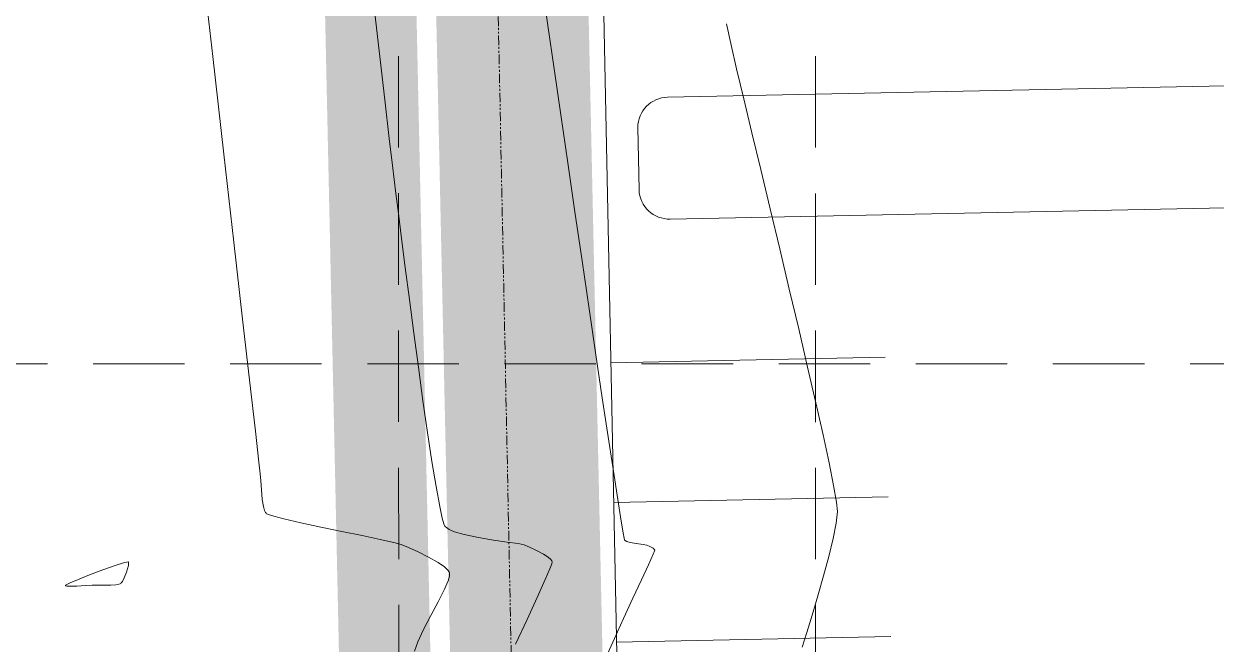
# Model space of a CAD drawing. Extents: x 2140663 to 2528301, y 336313 to 7007653.
# Drawn here: x 2527314.4 to 2527392.7, y 7006782.4 to 7006823.1 of the extents above; entities that cross this region are included whole.
import ezdxf

# ---------------------------------------------------------------- set-up
doc = ezdxf.new("R2010")
doc.units = 0
doc.header["$MEASUREMENT"] = 0
doc.linetypes.add('HIDDEN', pattern=[0.375, 0.25, -0.125])
doc.linetypes.add('PHANTOM2', pattern=[1.25, 0.625, -0.125, 0.125, -0.125, 0.125, -0.125])
for name, color, linetype in [('1 EXISTING CONTOURS', 43, 'Continuous'), ('1 SILT FENCE', 200, 'Continuous'), ('GRID', 254, 'HIDDEN'), ('LIMITS OF DISTURBANCE', 1, 'HIDDEN'), ('xdrc002ar$0$xdrc002ar$0$C-PKNG-FACE-N', 1, 'Continuous'), ('xdrc002ar$0$xdrc002ar$0$C-PKNG-STRP-N', 6, 'Continuous'), ('xdrc002pt$0$v-prop-line', 3, 'PHANTOM2')]:
    doc.layers.add(name, color=color, linetype=linetype)

msp = doc.modelspace()

# ---------------------------------------------------------------- linework, layer by layer
at = {"layer": '1 EXISTING CONTOURS', "color": 43, "lineweight": 0, "extrusion": (0.9935593195951135, 0.1133131874306576, 0), "elevation": 3305014.314685984}
msp.add_lwpolyline([(6675319.738650104, 599.0000000000007), (6675312.836672337, 599.0000000000007)], dxfattribs=at)
at = {"layer": '1 EXISTING CONTOURS', "color": 43, "lineweight": 0, "extrusion": (0.9935084919647617, 0.1137579728806086, 0), "elevation": 3308013.282507535}
msp.add_lwpolyline([(6673835.534915697, 600), (6673831.712718579, 600)], dxfattribs=at)
at = {"layer": '1 EXISTING CONTOURS', "color": 43, "lineweight": 0, "extrusion": (0.9898081202563441, 0.1424074614428704, 0), "elevation": 3499414.233393535}
msp.add_lwpolyline([(6575499.627492773, 601), (6575497.00922946, 601)], dxfattribs=at)
at = {"layer": '1 EXISTING CONTOURS', "color": 43, "lineweight": 0, "extrusion": (0.9897160195358965, 0.1430461487563406, 0), "elevation": 3503656.631727631}
msp.add_lwpolyline([(6573237.490172849, 601.0000000000007), (6573234.61918984, 601.0000000000007)], dxfattribs=at)
at = {"layer": '1 EXISTING CONTOURS', "color": 43, "lineweight": 0, "extrusion": (0.9755351440885917, 0.2198435412925537, 0), "elevation": 4005933.812231532}
msp.add_lwpolyline([(6279778.333992988, 602), (6279777.019447722, 602)], dxfattribs=at)
at = {"layer": '1 EXISTING CONTOURS', "color": 43, "lineweight": 0}
for points, elevation in [([(2527360.800241664, 7006821.85497572), (2527361.186185189, 7006820.197384739)], 602), ([(2527349.198227058, 7006820.190513371), (2527349.637617784, 7006817.162373633)], 601), ([(2527362.184889205, 7006815.996260465), (2527362.765634323, 7006813.572564833)], 602), ([(2527327.527426553, 7006814.598963088), (2527328.186814821, 7006808.814831831)], 599), ([(2527338.702416703, 7006812.924818242), (2527338.818994691, 7006812.017008197)], 600), ([(2527338.985277547, 7006810.702101329), (2527339.193601131, 7006809.054215121)], 600), ([(2527350.566061561, 7006810.798839436), (2527351.036884278, 7006807.589840417)], 601), ([(2527339.436301307, 7006807.147467057), (2527339.705713939, 7006805.055974621)], 600), ([(2527339.705713939, 7006805.055974621), (2527339.99417489, 7006802.853855298)], 600), ([(2527328.762179226, 7006803.767793597), (2527329.238402803, 7006799.591446043)], 599), ([(2527351.499953993, 7006804.44695041), (2527351.946155538, 7006801.433367138)], 601), ([(2527339.99417489, 7006802.853855298), (2527340.294020022, 7006800.615226572)], 600), ([(2527340.294020022, 7006800.615226572), (2527340.5975852, 7006798.414205928)], 600), ([(2527340.5975852, 7006798.414205928), (2527340.897206285, 7006796.324910851)], 600), ([(2527329.600368591, 7006796.419386826), (2527329.832959622, 7006794.385213606)], 599), ([(2527340.897206285, 7006796.324910851), (2527341.185219142, 7006794.421458825)], 600), ([(2527341.185219142, 7006794.421458825), (2527341.453959632, 7006792.777967333)], 600), ([(2527353.092399488, 7006793.800434907), (2527353.379976688, 7006791.936055758)], 601), ([(2527329.994736157, 7006792.562253612), (2527330.050302543, 7006791.928627471)], 599), ([(2527341.453959632, 7006792.777967333), (2527341.69576362, 7006791.468553862)], 600), ([(2527330.122958382, 7006791.4769286), (2527330.200980473, 7006791.208994786)], 599), ([(2527367.742334185, 7006791.768034678), (2527367.804759931, 7006791.14903853)], 602), ([(2527330.266728143, 7006791.077905433), (2527330.304227476, 7006791.029380654)], 599), ([(2527330.304227476, 7006791.029380654), (2527330.336858978, 7006791.004311757)], 599), ([(2527330.336858978, 7006791.004311757), (2527330.464628646, 7006790.945487509)], 599), ([(2527330.464628646, 7006790.945487509), (2527330.798228649, 7006790.837644786)], 599), ([(2527330.798228649, 7006790.837644786), (2527331.467894339, 7006790.663163349)], 599), ([(2527333.887671862, 7006790.129296068), (2527335.270244612, 7006789.843447466)], 599), ([(2527341.974443362, 7006790.337745764), (2527342.038666887, 7006790.190069232)], 600), ([(2527342.038666887, 7006790.190069232), (2527342.06790554, 7006790.148430915)], 600), ([(2527342.132590523, 7006790.088212626), (2527342.308110976, 7006789.973650919)], 600), ([(2527367.725396972, 7006790.381360744), (2527367.528466474, 7006789.373884872)], 602), ([(2527337.784043078, 7006789.321827902), (2527338.676582788, 7006789.121219964)], 599), ([(2527338.676582788, 7006789.121219964), (2527339.167092145, 7006788.984188604)], 599), ([(2527343.303557106, 7006789.630249149), (2527344.239625036, 7006789.434289294)], 600), ([(2527345.223639186, 7006789.273874018), (2527346.132438148, 7006789.144096241)], 600), ([(2527347.231744872, 7006788.956824864), (2527347.580955137, 7006788.809815936)], 600), ([(2527353.798035159, 7006789.398679208), (2527353.823895141, 7006789.286492421)], 601), ([(2527353.823895141, 7006789.286492421), (2527353.831583604, 7006789.267481173)], 601), ([(2527353.831583604, 7006789.267481173), (2527353.866634583, 7006789.237955306)], 601), ([(2527353.974261088, 7006789.183904948), (2527354.207043418, 7006789.114437641)], 601), ([(2527354.207043418, 7006789.114437641), (2527354.58768003, 7006789.040976656)], 601), ([(2527354.58768003, 7006789.040976656), (2527355.041581155, 7006788.974575338)], 601), ([(2527355.296397601, 7006788.929461126), (2527355.480372345, 7006788.849137781)], 601), ([(2527339.649013579, 7006788.783116118), (2527340.280232288, 7006788.498191789)], 599), ([(2527348.038962893, 7006788.597526046), (2527348.506992116, 7006788.350378759)], 600), ([(2527348.822253458, 7006788.148008242), (2527348.990999532, 7006788.003738604)], 600), ([(2527355.480372345, 7006788.849137781), (2527355.698187696, 7006788.733357099)], 601), ([(2527321.265879286, 7006787.599812594), (2527321.268001201, 7006787.841601913)], 599), ([(2527342.006801666, 7006787.511528699), (2527342.222178828, 7006787.309094365)], 599), ([(2527349.078215947, 7006787.843710522), (2527349.045596064, 7006787.720534057)], 600), ([(2527349.059405729, 7006787.914785029), (2527349.078010846, 7006787.873206263)], 600), ([(2527349.078010846, 7006787.873206263), (2527349.078215947, 7006787.843710522)], 600), ([(2527318.719267447, 7006786.984209904), (2527317.926917968, 7006786.668930239)], 599), ([(2527342.33327001, 7006786.916977792), (2527342.240769665, 7006786.605252272)], 599), ([(2527342.310595187, 7006787.183556831), (2527342.335898223, 7006787.124338907)], 599), ([(2527342.346034531, 7006787.067973589), (2527342.33327001, 7006786.916977792)], 599), ([(2527342.335898223, 7006787.124338907), (2527342.346034531, 7006787.067973589)], 599), ([(2527354.92945951, 7006786.660521185), (2527354.365493199, 7006785.452766254)], 601), ([(2527317.135800187, 7006786.29414487), (2527317.148533225, 7006786.278884904)], 599), ([(2527317.226522055, 7006786.25749664), (2527317.449271196, 7006786.244624249)], 599), ([(2527319.206468167, 7006786.309939734), (2527319.648204964, 7006786.309457784)], 599), ([(2527320.116329206, 7006786.320252332), (2527320.447662062, 7006786.346541749)], 599), ([(2527320.447662062, 7006786.346541749), (2527320.639898475, 7006786.381324201)], 599), ([(2527320.639898475, 7006786.381324201), (2527320.730163088, 7006786.41338912)], 599), ([(2527320.730163088, 7006786.41338912), (2527320.761707299, 7006786.432425091)], 599), ([(2527348.096254139, 7006785.514594309), (2527347.429127987, 7006784.064960336)], 600), ([(2527366.518689211, 7006785.619119887), (2527366.13790802, 7006784.358902819)], 602), ([(2527366.13790802, 7006784.358902819), (2527365.782769019, 7006783.212113236)], 602), ([(2527365.782769019, 7006783.212113236), (2527365.481914156, 7006782.249396254)], 602)]:
    msp.add_lwpolyline(points, dxfattribs=dict(at, elevation=elevation))
at = {"layer": '1 EXISTING CONTOURS', "color": 43, "lineweight": 0, "extrusion": (0.9935628068833785, 0.1132826058052268, 0), "elevation": 3304808.8482282}
msp.add_lwpolyline([(6675414.561238453, 599), (6675408.132227042, 599)], dxfattribs=at)
at = {"layer": '1 EXISTING CONTOURS', "color": 43, "lineweight": 0, "extrusion": (0.9934630616698399, 0.1141540410917994, 0), "elevation": 3310673.644014006}
msp.add_lwpolyline([(6672512.392627348, 600.0000000000007), (6672509.156693681, 600.0000000000007)], dxfattribs=at)
at = {"layer": '1 EXISTING CONTOURS', "color": 43, "lineweight": 0, "extrusion": (0.9731218096123058, 0.2302909977764468, 0), "elevation": 4073037.905540328}
msp.add_lwpolyline([(6236461.020799039, 602.0000000000007), (6236458.993428973, 602.0000000000007)], dxfattribs=at)
at = {"layer": '1 EXISTING CONTOURS', "color": 43, "lineweight": 0, "extrusion": (0.9933833370295262, 0.1148457474706092, 0), "elevation": 3315318.813704047}
msp.add_lwpolyline([(6670202.364758504, 600.0000000000007), (6670199.807915127, 600.0000000000007)], dxfattribs=at)
at = {"layer": '1 EXISTING CONTOURS', "color": 43, "lineweight": 0, "extrusion": (0.9726797664893618, 0.2321509678252511, 0), "elevation": 4084953.174737395}
msp.add_lwpolyline([(6228660.860641907, 602.0000000000007), (6228658.569809588, 602.0000000000007)], dxfattribs=at)
at = {"layer": '1 EXISTING CONTOURS', "color": 43, "lineweight": 0, "extrusion": (0.9895611457188419, 0.1441136318451979, 0), "elevation": 3510744.871978085}
msp.add_lwpolyline([(6569448.483821156, 601.0000000000007), (6569445.298950871, 601.0000000000007)], dxfattribs=at)
at = {"layer": '1 EXISTING CONTOURS', "color": 43, "lineweight": 0, "extrusion": (0.9932166693910863, 0.1162783197491156, 0), "elevation": 3324935.357989161}
msp.add_lwpolyline([(6665411.403597267, 600), (6665409.618669096, 600)], dxfattribs=at)
at = {"layer": '1 EXISTING CONTOURS', "color": 43, "lineweight": 0, "extrusion": (0.9894864326915209, 0.144625722191484, 0), "elevation": 3514144.167814393}
msp.add_lwpolyline([(6567627.567078099, 601), (6567624.321040354, 601)], dxfattribs=at)
at = {"layer": '1 EXISTING CONTOURS', "color": 43, "lineweight": 0, "extrusion": (0.9926831364729354, 0.1207484598752948, 0), "elevation": 3354908.379350564}
msp.add_lwpolyline([(6650373.695185589, 600), (6650372.774987632, 600)], dxfattribs=at)
at = {"layer": '1 EXISTING CONTOURS', "color": 43, "lineweight": 0, "extrusion": (0.9724347649228675, 0.2331751015211686, 0), "elevation": 4091509.882997129}
msp.add_lwpolyline([(6224351.039837838, 602.0000000000003), (6224348.408066245, 602.0000000000003)], dxfattribs=at)
at = {"layer": '1 EXISTING CONTOURS', "color": 43, "lineweight": 0, "extrusion": (0.9920986044055723, 0.1254605879809117, 0), "elevation": 3386448.070710229}
msp.add_lwpolyline([(6634367.009147967, 600.0000000000003), (6634365.683768756, 600.0000000000003)], dxfattribs=at)
at = {"layer": '1 EXISTING CONTOURS', "color": 43, "lineweight": 0, "extrusion": (0.9725367568325719, 0.2327493428768015, 0), "elevation": 4088784.443256325}
msp.add_lwpolyline([(6226139.092908624, 602), (6226136.383666118, 602)], dxfattribs=at)
at = {"layer": '1 EXISTING CONTOURS', "color": 43, "lineweight": 0, "extrusion": (0.9935646124579802, 0.1132667686094367, 0), "elevation": 3304702.443206917}
msp.add_lwpolyline([(6675454.987739486, 599.0000000000007), (6675449.90801123, 599.0000000000007)], dxfattribs=at)
at = {"layer": '1 EXISTING CONTOURS', "color": 43, "lineweight": 0, "extrusion": (0.991996403224365, 0.1262661316027509, 0), "elevation": 3391834.063935162}
msp.add_lwpolyline([(6631612.036637284, 600.0000000000007), (6631610.11450525, 600.0000000000007)], dxfattribs=at)
at = {"layer": '1 EXISTING CONTOURS', "color": 43, "lineweight": 0, "extrusion": (0.9727732288414238, 0.2317590240949227, 0), "elevation": 4082443.120162583}
msp.add_lwpolyline([(6230296.193766642, 602), (6230293.469050605, 602)], dxfattribs=at)
at = {"layer": '1 EXISTING CONTOURS', "color": 43, "lineweight": 0, "extrusion": (0.9893192239337476, 0.1457651301070569, 0), "elevation": 3521705.186386708}
msp.add_lwpolyline([(6563569.794316373, 601.0000000000003), (6563566.617495452, 601.0000000000003)], dxfattribs=at)
at = {"layer": '1 EXISTING CONTOURS', "color": 43, "lineweight": 0, "extrusion": (0.9731564155266754, 0.230144717339488, 0), "elevation": 4072100.438821245}
msp.add_lwpolyline([(6237058.325525686, 602.0000000000007), (6237055.647328381, 602.0000000000007)], dxfattribs=at)
at = {"layer": '1 EXISTING CONTOURS', "color": 43, "lineweight": 0, "extrusion": (0.9737184991144152, 0.2277548780649288, 0), "elevation": 4056775.896063576}
msp.add_lwpolyline([(6247034.053119657, 602), (6247031.48342407, 602)], dxfattribs=at)
at = {"layer": '1 EXISTING CONTOURS', "color": 43, "lineweight": 0, "extrusion": (0.9890872386399214, 0.1473310366475959, 0), "elevation": 3532090.876256054}
msp.add_lwpolyline([(6557980.499226933, 601), (6557977.647022687, 601)], dxfattribs=at)
at = {"layer": '1 EXISTING CONTOURS', "color": 43, "lineweight": 0, "extrusion": (0.974520708247662, 0.2242975461222779, 0), "elevation": 4034578.536428274}
msp.add_lwpolyline([(6261390.34553559, 602.0000000000007), (6261387.946308443, 602.0000000000007)], dxfattribs=at)
at = {"layer": '1 EXISTING CONTOURS', "color": 43, "lineweight": 0, "extrusion": (0.9935522781814274, 0.1133749113362204, 0), "elevation": 3305429.0049605}
msp.add_lwpolyline([(6675085.968520558, 599.0000000000003), (6675082.775876057, 599.0000000000003)], dxfattribs=at)
at = {"layer": '1 EXISTING CONTOURS', "color": 43, "lineweight": 0, "extrusion": (0.9889186336928798, 0.1484585327120273, 0), "elevation": 3539564.890003786}
msp.add_lwpolyline([(6553946.686267213, 601.0000000000007), (6553944.092144134, 601.0000000000007)], dxfattribs=at)
at = {"layer": '1 EXISTING CONTOURS', "color": 43, "lineweight": 0, "extrusion": (0.9756751954249586, 0.2192211509696747, 0), "elevation": 4001927.071676602}
msp.add_lwpolyline([(6282307.115524223, 602.0000000000007), (6282304.948702591, 602.0000000000007)], dxfattribs=at)
at = {"layer": '1 EXISTING CONTOURS', "color": 43, "lineweight": 0, "extrusion": (0.9886808792120636, 0.1500337264766194, 0), "elevation": 3550001.062005377}
msp.add_lwpolyline([(6548297.124692737, 601.0000000000007), (6548294.852496716, 601.0000000000007)], dxfattribs=at)
at = {"layer": '1 EXISTING CONTOURS', "color": 43, "lineweight": 0, "extrusion": (0.9773969413295902, 0.2114124383274589, 0), "elevation": 3951564.497397678}
msp.add_lwpolyline([(6314104.352829255, 602), (6314102.480291299, 602)], dxfattribs=at)
at = {"layer": '1 EXISTING CONTOURS', "color": 43, "lineweight": 0, "extrusion": (0.9933945907867615, 0.1147483638035983, 0), "elevation": 3314653.976407601}
msp.add_lwpolyline([(6670504.67790211, 599.0000000000003), (6670503.910141167, 599.0000000000003)], dxfattribs=at)
at = {"layer": '1 EXISTING CONTOURS', "color": 43, "lineweight": 0, "extrusion": (0.9966336334402388, 0.08198414905155675, 0), "elevation": 3093268.014849707}
msp.add_lwpolyline([(6776005.193831471, 599.0000000000007), (6776004.734981065, 599.0000000000007)], dxfattribs=at)
at = {"layer": '1 EXISTING CONTOURS', "color": 43, "lineweight": 0, "extrusion": (0.9801399417955325, 0.1983070712230152, 0), "elevation": 3866670.454934774}
msp.add_lwpolyline([(6366444.196068085, 602), (6366442.679557298, 602)], dxfattribs=at)
at = {"layer": '1 EXISTING CONTOURS', "color": 43, "lineweight": 0, "extrusion": (0.998216615739499, 0.0596957960126287, 0), "elevation": 2941098.85370155}
msp.add_lwpolyline([(6843426.386901044, 599), (6843425.782859128, 599)], dxfattribs=at)
at = {"layer": '1 EXISTING CONTOURS', "color": 43, "lineweight": 0, "extrusion": (0.985011970595184, 0.1724859930086861, 0), "elevation": 3698060.916209847}
msp.add_lwpolyline([(6465839.331374962, 602), (6465838.23224732, 602)], dxfattribs=at)
at = {"layer": '1 EXISTING CONTOURS', "color": 43, "lineweight": 0, "extrusion": (0.9873093447181069, 0.1588088720201182, 0), "elevation": 3607997.298515582}
msp.add_lwpolyline([(6516508.713118216, 599), (6516508.255613307, 599)], dxfattribs=at)
at = {"layer": '1 EXISTING CONTOURS', "color": 43, "lineweight": 0, "extrusion": (0.9760135023601715, 0.2177099979574471, 0), "elevation": 3992168.176450265}
msp.add_lwpolyline([(6288495.526108157, 600), (6288494.750311867, 600)], dxfattribs=at)
at = {"layer": '1 EXISTING CONTOURS', "color": 43, "lineweight": 0, "extrusion": (0.9876482623751482, 0.1566872995087678, 0), "elevation": 3594011.480822321}
msp.add_lwpolyline([(6524241.704456766, 601), (6524240.267625588, 601)], dxfattribs=at)
at = {"layer": '1 EXISTING CONTOURS', "color": 43, "lineweight": 0, "extrusion": (0.8938728377891378, 0.4483205882655777, 0), "elevation": 5400400.575451229}
msp.add_lwpolyline([(5130126.179335226, 599), (5130126.032681981, 599)], dxfattribs=at)
at = {"layer": '1 EXISTING CONTOURS', "color": 43, "lineweight": 0, "extrusion": (-0.2232176497236728, -0.9747686293946065, 0), "elevation": -7394144.721522717}
msp.add_lwpolyline([(899524.0870481271, 599), (899525.2283922338, 599)], dxfattribs=at)
at = {"layer": '1 EXISTING CONTOURS', "color": 43, "lineweight": 0, "extrusion": (0.95944001034337, 0.2819128704978086, 0), "elevation": 4400137.387191391}
msp.add_lwpolyline([(6010105.152790812, 600.0000000000007), (6010104.763375695, 600.0000000000007)], dxfattribs=at)
at = {"layer": '1 EXISTING CONTOURS', "color": 43, "lineweight": 0, "extrusion": (0.986326753180791, 0.1648015047256522, 0), "elevation": 3647526.095962208}
msp.add_lwpolyline([(6494473.263726978, 601.0000000000007), (6494472.480836778, 601.0000000000007)], dxfattribs=at)
at = {"layer": '1 EXISTING CONTOURS', "color": 43, "lineweight": 0, "extrusion": (0.9946986858035693, -0.1028325068285917, 0), "elevation": 1793443.535256936}
msp.add_lwpolyline([(7229541.514690047, 602.0000000000003), (7229540.74292087, 602.0000000000003)], dxfattribs=at)
at = {"layer": '1 EXISTING CONTOURS', "color": 43, "lineweight": 0, "extrusion": (-0.2087981550079994, -0.9779587570369497, 0), "elevation": -7380054.418500232}
msp.add_lwpolyline([(1008622.119186178, 599.0000000000007), (1008623.455879655, 599.0000000000007)], dxfattribs=at)
at = {"layer": '1 EXISTING CONTOURS', "color": 43, "lineweight": 0, "extrusion": (-0.2012515772673013, -0.9795395870751848, 0), "elevation": -7372058.239393144}
msp.add_lwpolyline([(1065497.439441649, 599.0000000000007), (1065498.805972848, 599.0000000000007)], dxfattribs=at)
at = {"layer": '1 EXISTING CONTOURS', "color": 43, "lineweight": 0, "extrusion": (-0.6813842171612169, -0.7319259174285303, 0), "elevation": -6850542.304057914}
msp.add_lwpolyline([(-2924489.058394046, 600), (-2924488.970017638, 600)], dxfattribs=at)
at = {"layer": '1 EXISTING CONTOURS', "color": 43, "lineweight": 0, "extrusion": (-0.3977432264192662, -0.91749677156794, 0), "elevation": -7433940.463773309}
msp.add_lwpolyline([(-468074.842623197, 600.0000000000007), (-468074.4460250372, 600.0000000000007)], dxfattribs=at)
at = {"layer": '1 EXISTING CONTOURS', "color": 43, "lineweight": 0, "extrusion": (-0.2820293989232681, -0.9594057630340669, 0), "elevation": -7435139.464403328}
msp.add_lwpolyline([(448626.4045058507, 600), (448627.0627972886, 600)], dxfattribs=at)
at = {"layer": '1 EXISTING CONTOURS', "color": 43, "lineweight": 0, "extrusion": (0.9833785890011916, 0.1815669317194786, 0), "elevation": 3757546.864141374}
msp.add_lwpolyline([(6431443.149780062, 601.0000000000007), (6431442.797822854, 601.0000000000007)], dxfattribs=at)
at = {"layer": '1 EXISTING CONTOURS', "color": 43, "lineweight": 0, "extrusion": (0.2053619587178347, 0.9786860916103663, 0), "elevation": 7376466.29378968}
msp.add_lwpolyline([(-1034541.157769284, 599), (-1034542.358590537, 599)], dxfattribs=at)
at = {"layer": '1 EXISTING CONTOURS', "color": 43, "lineweight": 0, "extrusion": (0.3850589908883336, 0.9228919620064193, 0), "elevation": 7439683.90229585}
msp.add_lwpolyline([(365566.0930458168, 599.0000000000003), (365565.5708596301, 599.0000000000003)], dxfattribs=at)
at = {"layer": '1 EXISTING CONTOURS', "color": 43, "lineweight": 0, "extrusion": (-0.1608973297940607, -0.9869711491554053, 0), "elevation": -7322141.959476526}
msp.add_lwpolyline([(1367042.138087632, 600), (1367043.135091597, 600)], dxfattribs=at)
at = {"layer": '1 EXISTING CONTOURS', "color": 43, "lineweight": 0, "extrusion": (-0.1449125034272527, -0.9894444736065013, 0), "elevation": -7299072.851430852}
msp.add_lwpolyline([(1485297.307773807, 600), (1485298.025775054, 600)], dxfattribs=at)
at = {"layer": '1 EXISTING CONTOURS', "color": 43, "lineweight": 0, "extrusion": (-0.2092686093604489, -0.9778581947994015, 0), "elevation": -7380540.441219376}
msp.add_lwpolyline([(1005085.822898483, 600.0000000000003), (1005086.220588416, 600.0000000000003)], dxfattribs=at)
at = {"layer": '1 EXISTING CONTOURS', "color": 43, "lineweight": 0, "extrusion": (-0.4487878783865873, -0.8936383162181811, 0), "elevation": -7395781.116441129}
msp.add_lwpolyline([(-886021.8225370967, 601.0000000000007), (-886021.7021007822, 601.0000000000007)], dxfattribs=at)
at = {"layer": '1 EXISTING CONTOURS', "color": 43, "lineweight": 0, "extrusion": (-0.1743347174618452, -0.984686450748409, 0), "elevation": -7340095.8936175}
msp.add_lwpolyline([(1267125.689478282, 601.0000000000007), (1267125.948257556, 601.0000000000007)], dxfattribs=at)
at = {"layer": '1 EXISTING CONTOURS', "color": 43, "lineweight": 0, "extrusion": (0.9717341225226078, -0.2360779429027994, 0), "elevation": 801780.8458265669}
msp.add_lwpolyline([(7405392.051012445, 602), (7405390.840157731, 602)], dxfattribs=at)
at = {"layer": '1 EXISTING CONTOURS', "color": 43, "lineweight": 0, "extrusion": (-0.4444332704011082, -0.8958119602687695, 0), "elevation": -7399999.045913945}
msp.add_lwpolyline([(-850028.2765591391, 599), (-850027.5147844227, 599)], dxfattribs=at)
at = {"layer": '1 EXISTING CONTOURS', "color": 43, "lineweight": 0, "extrusion": (0.4949414619960863, 0.8689263197746843, 0), "elevation": 7339268.480002635}
msp.add_lwpolyline([(1271876.894144121, 599.0000000000007), (1271876.162797865, 599.0000000000007)], dxfattribs=at)
at = {"layer": '1 EXISTING CONTOURS', "color": 43, "lineweight": 0, "extrusion": (0.4205301417164279, 0.9072785679756583, 0), "elevation": 7419935.153863406}
msp.add_lwpolyline([(653557.5971432561, 600.0000000000007), (653557.092328338, 600.0000000000007)], dxfattribs=at)
at = {"layer": '1 EXISTING CONTOURS', "color": 43, "lineweight": 0, "extrusion": (-0.5401955811060151, -0.8415395024320219, 0), "elevation": -7261751.677416258}
msp.add_lwpolyline([(-1658172.499573253, 600.0000000000003), (-1658172.12494872, 600.0000000000003)], dxfattribs=at)
at = {"layer": '1 EXISTING CONTOURS', "color": 43, "lineweight": 0, "extrusion": (0.9094468340961165, -0.4158202207114887, 0), "elevation": -615068.6282570162}
msp.add_lwpolyline([(7423227.089892112, 601.0000000000007), (7423226.333091041, 601.0000000000007)], dxfattribs=at)
at = {"layer": '1 EXISTING CONTOURS', "color": 43, "lineweight": 0, "extrusion": (0.6741068678374041, 0.7386338272340665, 0), "elevation": 6879159.012356418}
msp.add_lwpolyline([(2856533.994507563, 601.0000000000007), (2856533.82942472, 601.0000000000007)], dxfattribs=at)
at = {"layer": '1 EXISTING CONTOURS', "color": 43, "lineweight": 0, "extrusion": (0.9279177087686193, -0.3727850932556127, 0), "elevation": -266848.1280500772}
msp.add_lwpolyline([(7443883.819115428, 601), (7443883.524218401, 601)], dxfattribs=at)
at = {"layer": '1 EXISTING CONTOURS', "color": 43, "lineweight": 0, "extrusion": (0.9650753041225365, -0.2619726271441233, 0), "elevation": 603512.9984139565}
msp.add_lwpolyline([(7424179.286693702, 602.0000000000007), (7424177.965411629, 602.0000000000007)], dxfattribs=at)
at = {"layer": '1 EXISTING CONTOURS', "color": 43, "lineweight": 0, "extrusion": (-0.3360660526446924, 0.9418384194010218, 0), "elevation": 5749915.169694771}
msp.add_lwpolyline([(-4735070.899594203, 599.0000000000007), (-4735070.041500859, 599.0000000000007)], dxfattribs=at)
at = {"layer": '1 EXISTING CONTOURS', "color": 43, "lineweight": 0, "extrusion": (0.3050516233004594, -0.9523358163598358, 0), "elevation": -5901851.60045692}
msp.add_lwpolyline([(4544290.30254728, 599.0000000000007), (4544289.666059373, 599.0000000000007)], dxfattribs=at)
at = {"layer": '1 EXISTING CONTOURS', "color": 43, "lineweight": 0, "extrusion": (0.1719458817108936, -0.9851063971788344, 0), "elevation": -6467869.042643764}
msp.add_lwpolyline([(3694468.662219516, 599.0000000000007), (3694468.394079394, 599.0000000000007)], dxfattribs=at)
at = {"layer": '1 EXISTING CONTOURS', "color": 43, "lineweight": 0, "extrusion": (0.960754608668664, -0.2773996790227455, 0), "elevation": 484454.9226112792}
msp.add_lwpolyline([(7432881.128303893, 599), (7432881.586424669, 599)], dxfattribs=at)
at = {"layer": '1 EXISTING CONTOURS', "color": 43, "lineweight": 0, "extrusion": (-0.5735403017680151, -0.8191773448087137, 0), "elevation": -7189334.086584942}
msp.add_lwpolyline([(-1948334.208117649, 599), (-1948333.709231215, 599)], dxfattribs=at)
at = {"layer": '1 EXISTING CONTOURS', "color": 43, "lineweight": 0, "extrusion": (0.9203586484664976, -0.3910753868411076, 0), "elevation": -414114.6515207365}
msp.add_lwpolyline([(7437141.326338497, 600), (7437140.577658035, 600)], dxfattribs=at)
at = {"layer": '1 EXISTING CONTOURS', "color": 43, "lineweight": 0, "extrusion": (0.9360025190355077, -0.3519933015828343, 0), "elevation": -100737.2700809427}
msp.add_lwpolyline([(7447980.891578526, 600), (7447980.535350017, 600)], dxfattribs=at)
at = {"layer": '1 EXISTING CONTOURS', "color": 43, "lineweight": 0, "extrusion": (0.7927085212854718, 0.6096008532485833, 0), "elevation": 6274795.027038558}
msp.add_lwpolyline([(4013666.45603415, 600), (4013666.34381942, 600)], dxfattribs=at)
at = {"layer": '1 EXISTING CONTOURS', "color": 43, "lineweight": 0, "extrusion": (0.9063435981537544, -0.4225414560557412, 0), "elevation": -670005.8772306056}
msp.add_lwpolyline([(7418469.568195222, 601.0000000000007), (7418468.465255977, 601.0000000000007)], dxfattribs=at)
at = {"layer": '1 EXISTING CONTOURS', "color": 43, "lineweight": 0, "extrusion": (-0.3923622270277818, 0.9198107864130534, 0), "elevation": 5453293.865964454}
msp.add_lwpolyline([(-5073852.711604267, 599.0000000000007), (-5073852.185701469, 599.0000000000007)], dxfattribs=at)
at = {"layer": '1 EXISTING CONTOURS', "color": 43, "lineweight": 0, "extrusion": (0.3533882985468418, -0.9354767289730774, 0), "elevation": -5661561.306512312}
msp.add_lwpolyline([(4840365.309478991, 599.0000000000003), (4840364.379202833, 599.0000000000003)], dxfattribs=at)
at = {"layer": '1 EXISTING CONTOURS', "color": 43, "lineweight": 0, "extrusion": (0.8063052914969221, -0.5914996000878308, 0), "elevation": -2106719.260386733}
msp.add_lwpolyline([(7144518.2430052, 599.0000000000007), (7144518.369243007, 599.0000000000007)], dxfattribs=at)
at = {"layer": '1 EXISTING CONTOURS', "color": 43, "lineweight": 0, "extrusion": (0.8838321928641663, -0.4678040774265645, 0), "elevation": -1044075.778008127}
msp.add_lwpolyline([(7375114.544216371, 599), (7375114.797760133, 599)], dxfattribs=at)
at = {"layer": '1 EXISTING CONTOURS', "color": 43, "lineweight": 0, "extrusion": (0.9270762888477444, -0.3748727179407615, 0), "elevation": -283633.8444961491}
msp.add_lwpolyline([(7443249.582851573, 599.0000000000007), (7443249.98114364, 599.0000000000007)], dxfattribs=at)
at = {"layer": '1 EXISTING CONTOURS', "color": 43, "lineweight": 0, "extrusion": (0.9187827757353303, -0.3947634874353022, 0), "elevation": -443944.9967968478}
msp.add_lwpolyline([(7435417.283067601, 599.0000000000007), (7435416.689318521, 599.0000000000007)], dxfattribs=at)
at = {"layer": '1 EXISTING CONTOURS', "color": 43, "lineweight": 0, "extrusion": (0.8175760684250001, 0.5758206077753033, 0), "elevation": 6100947.044448469}
msp.add_lwpolyline([(4273285.886028359, 599), (4273285.732479914, 599)], dxfattribs=at)
at = {"layer": '1 EXISTING CONTOURS', "color": 43, "lineweight": 0, "extrusion": (0.9123229627040406, -0.4094713808350003, 0), "elevation": -563320.4369166172}
msp.add_lwpolyline([(7427329.331718357, 600), (7427328.034530327, 600)], dxfattribs=at)
at = {"layer": '1 EXISTING CONTOURS', "color": 43, "lineweight": 0, "extrusion": (0.9604465677016969, -0.278464343480507, 0), "elevation": 476260.5408623628}
msp.add_lwpolyline([(7433426.013526713, 602), (7433424.65686671, 602)], dxfattribs=at)
at = {"layer": '1 EXISTING CONTOURS', "color": 43, "lineweight": 0, "extrusion": (0.8537240612570273, -0.5207256736812652, 0), "elevation": -1490982.06409943}
msp.add_lwpolyline([(7297900.98487214, 599), (7297900.969543192, 599)], dxfattribs=at)
at = {"layer": '1 EXISTING CONTOURS', "color": 43, "lineweight": 0, "extrusion": (-0.5379403060883406, 0.8429829340417173, 0), "elevation": 4547055.521564797}
msp.add_lwpolyline([(-5899718.076415792, 599), (-5899717.991927331, 599)], dxfattribs=at)
at = {"layer": '1 EXISTING CONTOURS', "color": 43, "lineweight": 0, "extrusion": (-0.2644819998391123, -0.9643906219790319, 0), "elevation": -7425708.871239714}
msp.add_lwpolyline([(584152.109327499, 599.0000000000007), (584152.1901960054, 599.0000000000007)], dxfattribs=at)
at = {"layer": '1 EXISTING CONTOURS', "color": 43, "lineweight": 0, "extrusion": (0.4339407097750788, -0.9009414300607453, 0), "elevation": -5215998.290608901}
msp.add_lwpolyline([(5317494.88229919, 599), (5317494.629028337, 599)], dxfattribs=at)
at = {"layer": '1 EXISTING CONTOURS', "color": 43, "lineweight": 0, "extrusion": (0.02024080197202984, -0.999795133982722, 0), "elevation": -6954195.860221241}
msp.add_lwpolyline([(2668622.660648749, 599), (2668623.083649192, 599)], dxfattribs=at)
at = {"layer": '1 EXISTING CONTOURS', "color": 43, "lineweight": 0, "extrusion": (0.05242588608143003, -0.9986248176710697, 0), "elevation": -6864653.765689415}
msp.add_lwpolyline([(2891179.32721403, 599.0000000000007), (2891179.905769264, 599.0000000000007)], dxfattribs=at)
at = {"layer": '1 EXISTING CONTOURS', "color": 43, "lineweight": 0, "extrusion": (0.05523770192983181, -0.9984732326334598, 0), "elevation": -6856485.287655587}
msp.add_lwpolyline([(2910498.594825333, 599), (2910499.029170877, 599)], dxfattribs=at)
at = {"layer": '1 EXISTING CONTOURS', "color": 43, "lineweight": 0, "extrusion": (0.007527006019089638, -0.9999716716889478, 0), "elevation": -6987564.672638429}
msp.add_lwpolyline([(2579987.411662635, 599.0000000000007), (2579987.734512951, 599.0000000000007)], dxfattribs=at)
at = {"layer": '1 EXISTING CONTOURS', "color": 43, "lineweight": 0, "extrusion": (0.02305302445326055, -0.9997342437185783, 0), "elevation": -6946661.850332197}
msp.add_lwpolyline([(2688175.613263994, 599.0000000000003), (2688176.081512677, 599.0000000000003)], dxfattribs=at)
at = {"layer": '1 EXISTING CONTOURS', "color": 43, "lineweight": 0, "extrusion": (0.6814145765132964, -0.7318976533062564, 0), "elevation": -3406097.340558002}
msp.add_lwpolyline([(6624266.54421581, 599.0000000000007), (6624266.591356529, 599.0000000000007)], dxfattribs=at)
at = {"layer": '1 EXISTING CONTOURS', "color": 43, "lineweight": 0, "extrusion": (0.8935632600531778, -0.4489373010601112, 0), "elevation": -887267.6602693885}
msp.add_lwpolyline([(7395624.693223515, 599), (7395623.766509888, 599)], dxfattribs=at)
at = {"layer": '1 EXISTING CONTOURS', "color": 43, "lineweight": 0, "extrusion": (0.8840003704481374, -0.4674861977080778, 0), "elevation": -1041404.483988413}
msp.add_lwpolyline([(7375498.050806785, 599), (7375497.022122918, 599)], dxfattribs=at)
at = {"layer": '1 EXISTING CONTOURS', "color": 43, "lineweight": 0, "extrusion": (0.9072586357709196, -0.4205731420562775, 0), "elevation": -653901.6998370835}
msp.add_lwpolyline([(7419903.977601361, 601), (7419902.530815058, 601)], dxfattribs=at)
at = {"layer": '1 EXISTING CONTOURS', "color": 43, "lineweight": 0, "extrusion": (0.8876863548203311, -0.460448624132805, 0), "elevation": -982777.983961592}
msp.add_lwpolyline([(7383537.570626667, 599.0000000000003), (7383536.552574535, 599.0000000000003)], dxfattribs=at)
at = {"layer": '1 EXISTING CONTOURS', "color": 43, "lineweight": 0, "extrusion": (0.9057118352562457, -0.423893938947897, 0), "elevation": -681090.6926629515}
msp.add_lwpolyline([(7417451.048529525, 599.0000000000007), (7417450.152947268, 599.0000000000007)], dxfattribs=at)
at = {"layer": '1 EXISTING CONTOURS', "color": 43, "lineweight": 0, "extrusion": (0.906763494795629, -0.4216396144885079, 0), "elevation": -662631.3445552546}
msp.add_lwpolyline([(7419125.801717807, 600.0000000000007), (7419124.017889552, 600.0000000000007)], dxfattribs=at)
at = {"layer": '1 EXISTING CONTOURS', "color": 43, "lineweight": 0, "extrusion": (0.909788993562433, -0.4150710628225668, 0), "elevation": -608954.7090534614}
msp.add_lwpolyline([(7423726.501034853, 601), (7423725.056518344, 601)], dxfattribs=at)
at = {"layer": '1 EXISTING CONTOURS', "color": 43, "lineweight": 0, "extrusion": (0.9142723700171027, -0.4051000289105272, 0), "elevation": -527758.7642429136}
msp.add_lwpolyline([(7429938.777622695, 601), (7429937.451384982, 601)], dxfattribs=at)
at = {"layer": '1 EXISTING CONTOURS', "color": 43, "lineweight": 0, "extrusion": (0.9473423081123348, -0.3202226588803392, 0), "elevation": 150525.7995415241}
msp.add_lwpolyline([(7447133.226065041, 599), (7447132.559313115, 599)], dxfattribs=at)
at = {"layer": '1 SILT FENCE', "color": 200, "linetype": 'Continuous', "lineweight": 0, "const_width": 10}
msp.add_lwpolyline([(2527349.882174684, 7006666.896567727), (2527332.665792525, 7007457.699583834), (2527360.286020877, 7007457.772928173)], dxfattribs=at)
at = {"layer": 'GRID', "color": 253, "linetype": 'HIDDEN', "lineweight": 0, "ltscale": 24}
for p, q in [((2527339.208465025, 7006032.020494846), (2527338.773547749, 7007623.404141763)), ((2527366.415647264, 7006032.016217309), (2527366.29970966, 7007623.616497753)), ((2527228.947377252, 7006800.838828297), (2528272.331315909, 7006800.838828297))]:
    msp.add_line(p, q, dxfattribs=at)
at = {"layer": 'LIMITS OF DISTURBANCE', "ltscale": 70, "const_width": 6}
msp.add_lwpolyline([(2527323.279507909, 7007478.034385583), (2527323.279507909, 7007463.102355542), (2527345.362386929, 7006446.874516389, 0.3527120601780434), (2527681.725039883, 7006131.321992346), (2528205.897920626, 7006144.525554366), (2528183.386823632, 7007495.015237641)], format="xyb", close=True, dxfattribs=at)
at = {"layer": 'xdrc002ar$0$xdrc002ar$0$C-PKNG-FACE-N', "color": 7, "lineweight": 0}
for p, q in [((2527355.646435559, 7006667.11594845), (2527351.721475656, 7006860.436443256)), ((2527356.655902663, 7006818.328381997), (2527405.567129561, 7006819.321420029)), ((2527354.779372845, 7006812.247727158), (2527354.696500939, 7006816.329510978)), ((2527356.818292053, 7006810.330033509), (2527405.72951895, 7006811.323071551))]:
    msp.add_line(p, q, dxfattribs=at)
for centre, start, end in [((2527356.696500011, 7006816.328794877), 91.16310868333822, 179.9794851642389), ((2527356.777694705, 7006812.329620629), 182.3467321981255, 271.1631086790262)]:
    msp.add_arc(centre, 1.9999992, start, end, dxfattribs=at)
at = {"layer": 'xdrc002ar$0$xdrc002ar$0$C-PKNG-STRP-N', "color": 7, "linetype": 'Continuous', "lineweight": 0}
for p, q in [((2527370.943638137, 7006801.267896036), (2527352.930191938, 7006800.902171471)), ((2527371.129690521, 7006792.104047281), (2527353.116244322, 7006791.738322715)), ((2527371.315742905, 7006782.940198528), (2527353.302296706, 7006782.574473962))]:
    msp.add_line(p, q, dxfattribs=at)
at = {"layer": 'xdrc002pt$0$v-prop-line', "color": 7, "lineweight": 0}
msp.add_line((2527352.351449143, 7006488.063281032), (2527332.689739998, 7007456.483707082), dxfattribs=at)

doc.saveas('drawing.dxf')
